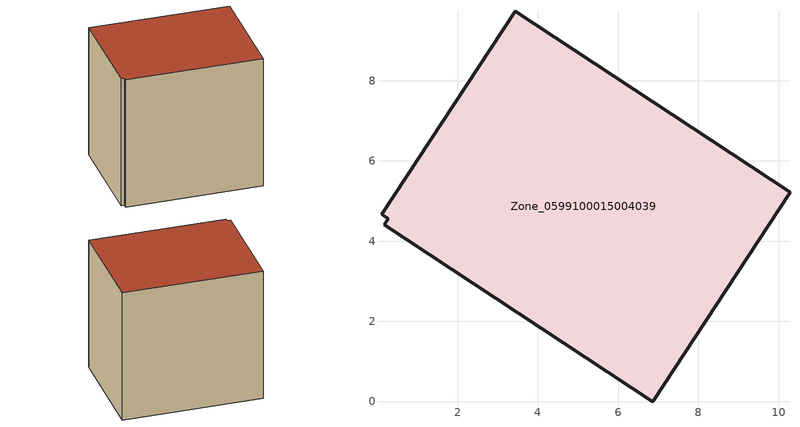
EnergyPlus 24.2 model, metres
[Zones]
Zone_0599100015004039
 floor ground (C_G): 0.17,4.4 0.27,4.56 0.1,4.67 3.43,9.73 10.29,5.21 6.86,0 z0.75
 wall outside (C_F): 6.86,0 10.29,5.21 3.43,9.73 0.1,4.67 0.27,4.56 0.17,4.4 6.86,0 z0.75:8.87
 roof outside (C_R): 0.27,4.56 0.17,4.4 6.86,0 10.29,5.21 3.43,9.73 0.1,4.67 z8.87
[BUILDING]
Pand.0599100015004039: North Axis=0; Terrain=City; Loads Convergence Tolerance Value=0.04; Temperature Convergence Tolerance Value=0.4; Solar Distribution=FullExterior; Maximum Number of Warmup Days=25; Minimum Number of Warmup Days=1
[Site:Location]
Rotterdam.The.Hague.AP_ZH_NLD Design_Conditions: Latitude=51.96; Longitude=4.45; Time Zone=1; Elevation=-4.5
[SITE:GROUNDTEMPERATURE:BUILDINGSURFACE]
18, 18, 18, 18, 18, 18, 18, 18, 18, 18, 18, 18
[MATERIAL] Thermal Absorptance=0.9; Solar Absorptance=0.7; Visible Absorptance=0.7
Name | Roughness | Thickness | Conductivity | Density | Specific Heat
G.TI.1965-1974 | MediumSmooth | 0.15 | 0.882353 | 540 | 1210
F.TI.1965-1974 | Rough | 0.3 | 0.697674 | 1920 | 840
R.TI.1965-1974 | MediumRough | 0.2 | 0.232558 | 1500 | 1000
[CONSTRUCTION]
C_G: G.TI.1965-1974
C_F: F.TI.1965-1974
C_R: R.TI.1965-1974
[ZONE]
Zone_0599100015004039: Type=1; Multiplier=1; Ceiling Height=Autocalculate; Volume=Autocalculate; Floor Area=autocalculate; Part of Total Floor Area=Yes
[ZONEINFILTRATION:DESIGNFLOWRATE]
Infil_Zone_0599100015004039: Zone or ZoneList or Space or SpaceList=Zone_0599100015004039; Schedule=AlwaysOn; Design Flow Rate Calculation Method=Flow/Area; Flow Rate per Floor Area=0.003; Constant Term Coefficient=1; Temperature Term Coefficient=0; Velocity Term Coefficient=0; Velocity Squared Term Coefficient=0
[HVACTEMPLATE:ZONE:IDEALLOADSAIRSYSTEM]
Zone_0599100015004039: Maximum Heating Supply Air Temperature=50; Minimum Cooling Supply Air Temperature=13; Maximum Heating Supply Air Humidity Ratio=0.0156; Minimum Cooling Supply Air Humidity Ratio=0.0077; Heating Limit=NoLimit; Cooling Limit=NoLimit; Dehumidification Control Type=ConstantSensibleHeatRatio; Cooling Sensible Heat Ratio=0.7; Dehumidification Setpoint=60; Humidification Control Type=None; Humidification Setpoint=30; Outdoor Air Method=None; Outdoor Air Flow Rate per Person=0.00944; Outdoor Air Flow Rate per Zone Floor Area=0; Outdoor Air Flow Rate per Zone=0; Demand Controlled Ventilation Type=None; Outdoor Air Economizer Type=NoEconomizer; Heat Recovery Type=None; Sensible Heat Recovery Effectiveness=0.7; Latent Heat Recovery Effectiveness=0.65
[ZONECONTROL:THERMOSTAT]
ThermostatControl_Zone_0599100015004039: Zone or ZoneList=Zone_0599100015004039; Control Type Schedule=DualSetpointControlType; Control 1=Thermostat_Zone_0599100015004039; Temperature Difference Between Cutout And Setpoint=0
[THERMOSTATSETPOINT:DUALSETPOINT]
Thermostat_Zone_0599100015004039: Heating Setpoint Temperature Schedule=HeatingSetpoint_Zone_0599100015004039; Cooling Setpoint Temperature Schedule=CoolingSetpoint_Zone_0599100015004039
[SCHEDULE:COMPACT]
HeatingSetpoint_Zone_0599100015004039: Through: 12/31, For: AllDays, Until: 24:00, 21
CoolingSetpoint_Zone_0599100015004039: Through: 12/31, For: AllDays, Until: 24:00, 24
DualSetpointControlType: Through: 12/31, For: AllDays, Until: 24:00, 4
AlwaysOn: Through: 12/31, For: AllDays, Until: 24:00, 1
